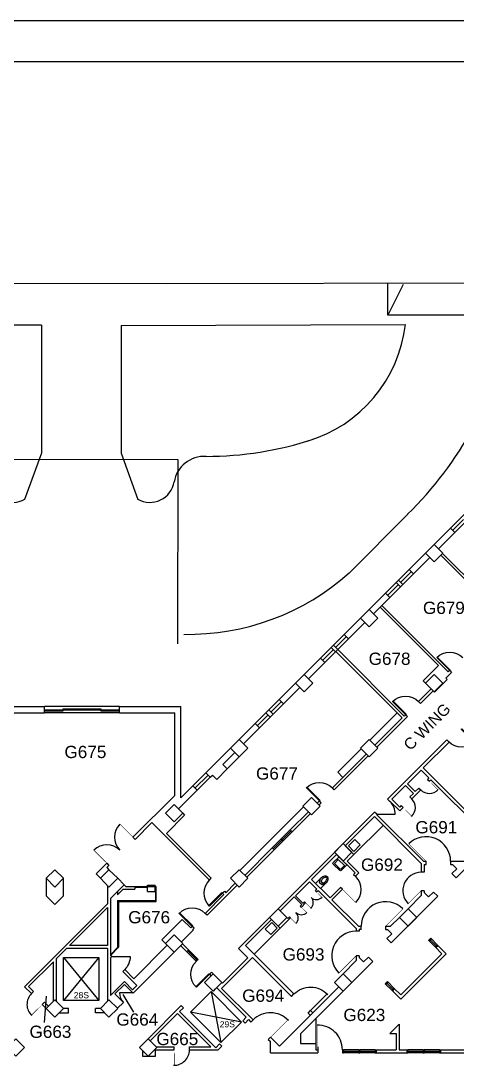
# Model space of a CAD drawing. Header units: inches. Extents: x -3386 to 4701, y -741 to 3764.
# Drawn here: x -1987 to -1133, y 1573 to 3618 of the extents above; entities that cross this region are included whole.
import ezdxf
from ezdxf.enums import TextEntityAlignment as Align

# ---------------------------------------------------------------- set-up
doc = ezdxf.new("R2010")
doc.units = ezdxf.units.IN
doc.header["$LTSCALE"] = 96
doc.header["$MEASUREMENT"] = 0
doc.layers.get('0').update_dxf_attribs({"linetype": 'CONTINUOUS'})
for name, color, linetype in [('A-ANNO-ROOM', 4, 'CONTINUOUS'), ('A-ANNO-TEXT', 4, 'CONTINUOUS'), ('A-COLS', 5, 'CONTINUOUS'), ('A-DOOR', 2, 'CONTINUOUS'), ('A-FLOR-CASE', 3, 'CONTINUOUS'), ('A-FLOR-EVTR', 1, 'CONTINUOUS'), ('A-FLOR-PFIX', 2, 'CONTINUOUS'), ('A-GLAZ', 2, 'CONTINUOUS'), ('A-GLAZ-SILL', 1, 'CONTINUOUS'), ('A-SITE', 8, 'CONTINUOUS'), ('A-WALL-FULL', 6, 'CONTINUOUS')]:
    doc.layers.add(name, color=color, linetype=linetype)
doc.styles.add('ARIAL', font='arial.ttf')

# ---------------------------------------------------------------- blocks, each defined once
blk = doc.blocks.new('90S1')
blk.add_line((-0.5, 0), (-0.5, 1))
blk.add_arc((-0.5, 0), 1, 0, 91.707)
blk = doc.blocks.new('P2477016')
for p, q in [((-3.603083, -23.831759), (-3.603083, -23.831759)), ((-2.504894, -21.068753), (-2.504894, -21.068753))]:
    blk.add_line(p, q)
for points in [[(-6.93083, -16.399601, -0.022673), (-7, -14.875), (-7, 0), (-3.020761, 0), (0, 0), (3.020761, 0), (7, 0), (7, -14.875)], [(-6.937926, -16.211212, -0.074934), (-6.387938, -12.562014, -0.085426), (-4.920528, -9.670474, -0.066386), (-3.550098, -8.264603), (-3.550098, -6.711212), (3.449902, -6.711212), (3.449902, -8.264603, -0.066386), (4.820333, -9.670474, -0.085426), (6.287743, -12.562014, -0.111314), (6.709134, -17.991061)], [(3.991504, -23.722377, -0.562484), (3.158962, -23.529526), (2.424162, -21.300368, -0.238976), (2.492058, -20.853364, 0.08035), (3.421006, -18.976205, 0.074934), (3.837731, -16.211212, 0.074934), (3.421006, -13.446218, 0.085426), (2.414145, -11.462194, 0.066386), (1.597345, -10.624271, 0.330534), (-1.69754, -10.624271, 0.066386), (-2.51434, -11.462194, 0.085426), (-3.521201, -13.446218, 0.074934), (-3.937926, -16.211212, 0.074934), (-3.521201, -18.976205, 0.08035), (-2.592253, -20.853364, -0.238976), (-2.524357, -21.300368), (-3.250575, -23.503493, -0.549653), (-4.069149, -23.710095)], [(0, -25.75, 0.143932), (2.498761, -25.015482, 0.107177), (4.949747, -22.564786, 0.077997), (6.431696, -19.212481, 0.065232), (7, -14.875)], [(-4.023967, -23.748064, 0.06085), (-2.498761, -25.015482, 0.143932), (0, -25.75)], [(-2.976493, -22.67201, 0.063273), (-1.687041, -23.754089, 0.143932), (0, -24.25)], [(0, -24.25, 0.143932), (1.687041, -23.754089, 0.059203), (2.902316, -22.750942)]]:
    blk.add_lwpolyline(points, format="xyb")
for centre, radius, start, end in [((5.443363, -16.211212), 12.38129, 180, 197.141641), ((2.746106, -17.043143), 9.558648, 197.141641, 216.672481), ((1.035634, -18.316811), 7.426057, 216.672481, 226.574161)]:
    blk.add_arc(centre, radius, start, end)
blk = doc.blocks.new('WC')
at = {"layer": 'A-FLOR-PFIX', "rotation": 90}
blk.add_blockref('P2477016', (0, 0), dxfattribs=at)
blk = doc.blocks.new('W-LAV2')
for p, q in [((17, 11), (1, 11)), ((1, 11), (1, -11)), ((5.5, 7.5), (5.5, -7.5)), ((15.5, 8.5), (6.5, 8.5)), ((16.5, -7.5), (16.5, 7.5)), ((19, -9), (19, 9)), ((1, -11), (17, -11)), ((6.5, -8.5), (15.5, -8.5))]:
    blk.add_line(p, q)
for centre, radius, start, end in [((6.5, 7.5), 1, 90, 180), ((15.5, 7.5), 1, 0, 90), ((17, 9), 2, 0, 90), ((6.5, -7.5), 1, 180, 270), ((15.5, -7.5), 1, 270, 0), ((17, -9), 2, 270, 0)]:
    blk.add_arc(centre, radius, start, end)
blk = doc.blocks.new('LAV')
at = {"layer": 'A-FLOR-PFIX', "xscale": -1, "rotation": 45}
blk.add_blockref('W-LAV2', (0.7, 0.7), dxfattribs=at)
blk = doc.blocks.new('PSS-FP01$0$DOOR-E')
at = {"layer": 'A-DOOR'}
blk.add_line((0, 0), (-0.707, 0.707), dxfattribs=at)
blk.add_arc((0, 0), 1, 135, 180, dxfattribs=at)
blk = doc.blocks.new('DOOR')
at = {"layer": 'A-DOOR'}
blk.add_lwpolyline([(-0.042, 0), (0, 0), (0, 1), (-0.042, 1)], close=True, dxfattribs=at)
blk.add_arc((0, 0), 1, 90, 180, dxfattribs=at)

msp = doc.modelspace()

# ---------------------------------------------------------------- linework, layer by layer
at = {"layer": 'A-ANNO-ROOM'}
for p, q in [((-1937.2, 1709.1), (-1940.7, 1657.8)), ((-1787.2, 1712.6), (-1766.4, 1678.4))]:
    msp.add_line(p, q, dxfattribs=at)
at = {"layer": 'A-COLS'}
msp.add_line((-1723.1, 1592.1), (-1723.1, 1604.1), dxfattribs=at)
for points in [[(-1177.7, 2559.4), (-1160.7, 2576.4), (-1177.7, 2593.3), (-1194.6, 2576.4)], [(-1304.9, 2432.1), (-1288, 2449.1), (-1304.9, 2466.1), (-1321.9, 2449.1)], [(-1432.2, 2304.8), (-1415.3, 2321.8), (-1432.2, 2338.8), (-1449.2, 2321.8)], [(-1177.7, 2304.8), (-1160.7, 2321.8), (-1177.7, 2338.8), (-1194.6, 2321.8)], [(-1559.5, 2177.6), (-1542.5, 2194.5), (-1559.5, 2211.5), (-1576.5, 2194.5)], [(-1304.9, 2177.6), (-1288, 2194.5), (-1304.9, 2211.5), (-1321.9, 2194.5)], [(-1417.7, 2064.1), (-1400.8, 2081), (-1417.7, 2098), (-1434.7, 2081)], [(-1686.8, 2050.3), (-1669.8, 2067.2), (-1686.8, 2084.2), (-1703.8, 2067.2)], [(-1372.8, 1990.9), (-1355.9, 2007.9), (-1338.9, 1990.9), (-1355.9, 1973.9)], [(-1920, 1923), (-1937, 1940), (-1920, 1956.9), (-1903, 1940)], [(-1814.1, 1923), (-1797.1, 1940), (-1814.1, 1956.9), (-1831, 1940)], [(-1559.5, 1923), (-1542.5, 1940), (-1559.5, 1956.9), (-1576.5, 1940)], [(-1500.1, 1863.6), (-1483.1, 1880.6), (-1466.2, 1863.6), (-1483.1, 1846.6)], [(-1245.5, 1863.6), (-1228.6, 1880.6), (-1211.6, 1863.6), (-1228.6, 1846.6)], [(-1686.8, 1795.7), (-1669.8, 1812.7), (-1686.8, 1829.7), (-1703.8, 1812.7)], [(-1627.4, 1736.3), (-1610.4, 1753.3), (-1593.4, 1736.3), (-1610.4, 1719.4)], [(-1372.8, 1736.3), (-1355.9, 1753.3), (-1338.9, 1736.3), (-1355.9, 1719.4)], [(-1920, 1668.4), (-1937, 1685.4), (-1920, 1702.4), (-1903, 1685.4)], [(-1814.1, 1668.4), (-1797.1, 1685.4), (-1814.1, 1702.4), (-1831, 1685.4)], [(-1979.4, 1609), (-1996.4, 1626), (-2013.3, 1609), (-1996.4, 1592.1)], [(-1754.7, 1609), (-1737.7, 1626), (-1720.7, 1609), (-1737.7, 1592.1)]]:
    msp.add_lwpolyline(points, close=True, dxfattribs=at)
at = {"layer": 'A-DOOR'}
for p, q in [((-1903.8, 2268), (-1903.8, 2272)), ((-1830.3, 2268), (-1830.3, 2272))]:
    msp.add_line(p, q, dxfattribs=at)
at = {"layer": 'A-DOOR', "const_width": 1}
for points in [[(-1187.1, 2130), (-1170.1, 2113)], [(-1238.5, 2078.5), (-1221.5, 2061.6)], [(-1408, 1913.3), (-1397.4, 1902.7)], [(-1437.6, 1883.7), (-1427, 1873.1)], [(-1944.7, 1693.2), (-1966, 1672)], [(-1685.6, 1603), (-1685.6, 1573)]]:
    msp.add_lwpolyline(points, close=True, dxfattribs=at)
for points in [[(-1792.8, 2046), (-1767.4, 2020.6)], [(-1193.4, 1973.3), (-1227.3, 2007.3)], [(-1843.8, 1995.1), (-1818.3, 1969.7)], [(-1356.6, 1918.1), (-1331.1, 1892.6)], [(-1228.4, 1890.3), (-1203, 1915.8)], [(-1429.2, 1892.1), (-1418.6, 1881.5)], [(-1458.8, 1862.5), (-1448.2, 1851.9)], [(-1272.7, 1846.1), (-1238.7, 1880)], [(-1364.2, 1754.5), (-1330.2, 1788.5)], [(-1498, 1628.9), (-1464.1, 1662.9)], [(-1405.2, 1604.5), (-1405.2, 1652.5)]]:
    msp.add_lwpolyline(points, dxfattribs=at)
at = {"layer": 'A-DOOR'}
for centre, radius, start, end in [((-1187.1, 2130), 24, 225, 316.707), ((-1238.5, 2078.5), 24, 313.293, 45), ((-1767.4, 2020.6), 36, 135, 225), ((-1818.3, 1969.7), 36, 45, 135), ((-1193.4, 1973.3), 48, 0, 135), ((-1356.6, 1918.1), 36, 315, 45), ((-1203, 1915.8), 36, 90, 225), ((-1429.2, 1892.1), 15, 313.293, 45), ((-1408, 1913.3), 15, 225, 316.707), ((-1272.7, 1846.1), 48, 45, 180), ((-1458.8, 1862.5), 15, 313.293, 45), ((-1437.6, 1883.7), 15, 225, 316.707), ((-1330.2, 1788.5), 48, 90, 225), ((-1944.7, 1693.2), 30, 135, 226.707), ((-1498, 1628.9), 48, 43.293, 135), ((-1405.2, 1604.5), 48, 0, 91.707), ((-1686.7, 1604.1), 30, 268.293, 0)]:
    msp.add_arc(centre, radius, start, end, dxfattribs=at)
at = {"layer": 'A-FLOR-CASE'}
for p, q in [((-1250.2, 2263.9), (-1303.7, 2210.3)), ((-1366.4, 2147.6), (-1320.7, 2193.3)), ((-1356.4, 2137.6), (-1366.4, 2147.6)), ((-1557.7, 1955.1), (-1433.2, 2079.6)), ((-1334.6, 1986.6), (-1277.6, 2043.7)), ((-1781.1, 1924), (-1784.4, 1927.2)), ((-1781.1, 1924), (-1763.7, 1924)), ((-1763.7, 1924), (-1738.7, 1924)), ((-1763.7, 1924), (-1763.7, 1918.7)), ((-1763.7, 1923), (-1738.7, 1923)), ((-1738.7, 1926.5), (-1723.7, 1926.5)), ((-1738.7, 1914.5), (-1738.7, 1926.5)), ((-1738.7, 1924), (-1723.7, 1924)), ((-1723.7, 1914.5), (-1723.7, 1926.5)), ((-1723.7, 1924), (-1721.7, 1924)), ((-1723.7, 1923), (-1722.7, 1923)), ((-1722.7, 1923), (-1721.7, 1924)), ((-1722.7, 1896.7), (-1722.7, 1923)), ((-1721.7, 1894.7), (-1721.7, 1924)), ((-1797.6, 1907.5), (-1786.3, 1918.7)), ((-1797.6, 1914), (-1797.6, 1907.5)), ((-1786.3, 1918.7), (-1763.7, 1918.7)), ((-1738.7, 1914.5), (-1723.7, 1914.5)), ((-1797.2, 1896.7), (-1721.7, 1896.7)), ((-1795.2, 1894.7), (-1721.7, 1894.7)), ((-1478.9, 1842.4), (-1529.8, 1791.5)), ((-1811.1, 1790.6), (-1797.2, 1804.4)), ((-1810.1, 1790.1), (-1795.2, 1805)), ((-1409.2, 1666), (-1409.2, 1616.5))]:
    msp.add_line(p, q, dxfattribs=at)
for points in [[(-1797.2, 1896.7), (-1797.2, 1803)], [(-1795.2, 1894.7), (-1795.2, 1805)]]:
    msp.add_lwpolyline(points, dxfattribs=at)
at = {"layer": 'A-FLOR-EVTR'}
for p, q in [((-1903.2, 1701), (-1903.2, 1785)), ((-1903.2, 1785), (-1834.2, 1785)), ((-1834.2, 1785), (-1903.2, 1701)), ((-1903.2, 1785), (-1834.2, 1701)), ((-1834.2, 1785), (-1834.2, 1701)), ((-1614.1, 1718.2), (-1595, 1618.5)), ((-1834.2, 1701), (-1903.2, 1701)), ((-1554.7, 1658.8), (-1654.4, 1677.9))]:
    msp.add_line(p, q, dxfattribs=at)
msp.add_lwpolyline([(-1614.1, 1718.2), (-1554.7, 1658.8), (-1595, 1618.5), (-1654.4, 1677.9), (-1614.1, 1718.2)], dxfattribs=at)
at = {"layer": 'A-FLOR-PFIX'}
for p, q in [((-1345.6, 2003.3), (-1332.9, 2016)), ((-1335, 1992.7), (-1322.3, 2005.4)), ((-1332.9, 2016), (-1322.3, 2005.4)), ((-1345.6, 2003.3), (-1335, 1992.7)), ((-1495.5, 1853.3), (-1508.2, 1840.6)), ((-1484.9, 1842.7), (-1497.6, 1830)), ((-1495.5, 1853.3), (-1484.9, 1842.7)), ((-1508.2, 1840.6), (-1497.6, 1830))]:
    msp.add_line(p, q, dxfattribs=at)
at = {"layer": 'A-GLAZ'}
for p, q in [((-1120.4, 2642.1), (-1141.6, 2620.9)), ((-1222.2, 2540.3), (-1243.4, 2519.1)), ((-1247.7, 2514.8), (-1268.9, 2493.6)), ((-1349.5, 2413), (-1370.7, 2391.8)), ((-1374.9, 2387.6), (-1396.2, 2366.4)), ((-1903.8, 2272), (-1830.3, 2272)), ((-1867, 2272), (-1867, 2270)), ((-1867, 2272), (-1867, 2270)), ((-1830.3, 2272), (-1830.3, 2268)), ((-1476.8, 2285.7), (-1497.3, 2265.2)), ((-1940.5, 2270), (-1793.5, 2270)), ((-1940.5, 2268), (-1903.8, 2268)), ((-1830.3, 2268), (-1793.5, 2268)), ((-1502.9, 2259.6), (-1523.4, 2239.1)), ((-1645.8, 2116.7), (-1620.3, 2142.2)), ((-1457.4, 2032.9), (-1474.3, 2015.9)), ((-1492.7, 1997.6), (-1475.8, 2014.5)), ((-1185, 1819.2), (-1173.7, 1807.9)), ((-1642.9, 1780.9), (-1659.9, 1797.9)), ((-1269.8, 1734.3), (-1258.5, 1723)), ((-1355.2, 1601.5), (-1325.2, 1601.5)), ((-1323.2, 1601.5), (-1293.2, 1601.5)), ((-1229.2, 1601.5), (-1199.2, 1601.5)), ((-1197.2, 1601.5), (-1167.2, 1601.5))]:
    msp.add_line(p, q, dxfattribs=at)
at = {"layer": 'A-GLAZ-SILL'}
for p, q in [((-1099.2, 2671.8), (-1145.8, 2625.2)), ((-1090.7, 2663.3), (-1137.4, 2616.7)), ((-1226.5, 2544.5), (-1273.1, 2497.9)), ((-1218, 2536.1), (-1264.6, 2489.4)), ((-1243.4, 2510.6), (-1251.9, 2519.1)), ((-1239.2, 2514.8), (-1247.7, 2523.3)), ((-1353.7, 2417.3), (-1400.4, 2370.6)), ((-1345.2, 2408.8), (-1391.9, 2362.1)), ((-1374.9, 2396.1), (-1366.5, 2387.6)), ((-1379.2, 2391.8), (-1370.7, 2383.3)), ((-1793.5, 2276), (-1940.5, 2276)), ((-1481, 2290), (-1527.7, 2243.3)), ((-1472.5, 2281.5), (-1519.2, 2234.8)), ((-1793.5, 2264), (-1940.5, 2264)), ((-1498.7, 2255.3), (-1507.2, 2263.8)), ((-1493, 2261), (-1501.5, 2269.5)), ((-1650, 2121), (-1624.6, 2146.4)), ((-1641.5, 2112.5), (-1616.1, 2138)), ((-1459.2, 2034.8), (-1476.2, 2017.8)), ((-1472.5, 2014.1), (-1455.5, 2031.1)), ((-1494.6, 1999.4), (-1477.6, 2016.4)), ((-1473.9, 2012.7), (-1490.9, 1995.7)), ((-1182.9, 1821.3), (-1171.6, 1810)), ((-1187.1, 1817.1), (-1175.8, 1805.8)), ((-1644.8, 1779), (-1661.8, 1796)), ((-1658, 1799.7), (-1641.1, 1782.7)), ((-1272, 1732.2), (-1260.6, 1720.9)), ((-1267.7, 1736.5), (-1256.4, 1725.2)), ((-1325.2, 1604.5), (-1355.2, 1604.5)), ((-1325.2, 1598.5), (-1355.2, 1598.5)), ((-1293.2, 1604.5), (-1323.2, 1604.5)), ((-1293.2, 1598.5), (-1323.2, 1598.5)), ((-1199.2, 1604.5), (-1229.2, 1604.5)), ((-1199.2, 1598.5), (-1229.2, 1598.5)), ((-1167.2, 1604.5), (-1197.2, 1604.5)), ((-1167.2, 1598.5), (-1197.2, 1598.5))]:
    msp.add_line(p, q, dxfattribs=at)
at = {"layer": 'A-SITE'}
for p, q in [((1751.2, 3617.9), (-3372.6, 3617.9)), ((4519.3, 3537.9), (-3372.6, 3537.9)), ((-1701.8, 3103.4), (-3372.6, 3105.8)), ((121.3, 3106.9), (-1701.8, 3103.4)), ((-1268.3, 3042.3), (-1268.3, 3104.2)), ((-1238.3, 3102.3), (-1268.3, 3042.3)), ((-962.3, 3042.3), (-1268.3, 3042.3)), ((-1946.3, 3022.5), (-2502.6, 3024)), ((-1946.3, 3022.5), (-1946.3, 2771.7)), ((-1790.3, 3022), (-1234.1, 3024)), ((-1790.3, 3022), (-1790.3, 2771.7)), ((-1946.3, 2771.7), (-1979.2, 2681.5)), ((-1790.3, 2771.7), (-1757.5, 2681.5)), ((-1679, 2758.8), (-2076.2, 2759.4)), ((-1679.6, 2398.8), (-1679, 2758.8)), ((-1229.5, 2652.6), (-1344.3, 2537.4))]:
    msp.add_line(p, q, dxfattribs=at)
for centre, radius, start, end in [((-1502.3, 3054.7), 270, 286.3504, 353.4787), ((-1728.1, 3163.7), 714, 314.2872, 348.5268), ((-1624.4, 3437.7), 672, 270, 288.2146), ((-1627.5, 2705.7), 60, 86.5602, 170.8553), ((-2002.7, 2723.7), 48, 189.0323, 299.6513), ((-1733.9, 2723.7), 48, 240.3487, 350.9677), ((-1659.6, 2891.4), 474, 269.0165, 311.7314)]:
    msp.add_arc(centre, radius, start, end, dxfattribs=at)
at = {"layer": 'A-WALL-FULL'}
for p, q in [((-1226.5, 2544.5), (-1145.8, 2625.2)), ((-1137.4, 2616.7), (-1145.8, 2625.2)), ((-1169.2, 2584.9), (-1137.4, 2616.7)), ((-1218, 2536.1), (-1186.1, 2567.9)), ((-1061.4, 2468.6), (-1164.9, 2572.1)), ((-1057.7, 2472.3), (-1161.2, 2575.8)), ((-1218, 2536.1), (-1226.5, 2544.5)), ((-1218, 2536.1), (-1226.5, 2544.5)), ((-1353.7, 2417.3), (-1273.1, 2497.9)), ((-1264.6, 2489.4), (-1273.1, 2497.9)), ((-1296.5, 2457.6), (-1264.6, 2489.4)), ((-1169.4, 2356.2), (-1283.6, 2470.4)), ((-1280.2, 2473.8), (-1150.2, 2343.8)), ((-1345.2, 2408.8), (-1313.4, 2440.6)), ((-1345.2, 2408.8), (-1353.7, 2417.3)), ((-1345.2, 2408.8), (-1353.7, 2417.3)), ((-1240.2, 2253.8), (-1370.2, 2383.9)), ((-1236.4, 2257.5), (-1366.5, 2387.6)), ((-1481, 2290), (-1400.4, 2370.6)), ((-1423.7, 2330.3), (-1391.9, 2362.1)), ((-1391.9, 2362.1), (-1400.4, 2370.6)), ((-1199.2, 2326.4), (-1169.4, 2356.2)), ((-1143.6, 2342.9), (-1154.8, 2331.8)), ((-1154.8, 2331.8), (-1151.9, 2328.9)), ((-1147.3, 2346.6), (-1150.2, 2343.8)), ((-1147.3, 2346.6), (-1143.6, 2342.9)), ((-1472.5, 2281.5), (-1440.7, 2313.3)), ((-1199.2, 2326.4), (-1194.6, 2321.8)), ((-1151.9, 2328.9), (-1176.8, 2304)), ((-1183.4, 2310.6), (-1208.2, 2285.8)), ((-1179.7, 2306.9), (-1204.4, 2282.1)), ((-1177.7, 2304.8), (-1176.8, 2304)), ((-2060.5, 2276), (-1940.5, 2276)), ((-1940.5, 2264), (-1940.5, 2276)), ((-1793.5, 2276), (-1673.5, 2276)), ((-1793.5, 2264), (-1793.5, 2276)), ((-1673.5, 2097.5), (-1673.5, 2276)), ((-1472.5, 2281.5), (-1481, 2290)), ((-1472.5, 2281.5), (-1481, 2290)), ((-1204.4, 2282.1), (-1208.2, 2285.8)), ((-2048.5, 2264), (-1940.5, 2264)), ((-1793.5, 2264), (-1685.5, 2264)), ((-1685.5, 2102.4), (-1685.5, 2264)), ((-1240.2, 2253.8), (-1293.7, 2200.3)), ((-1229.9, 2256.7), (-1290, 2196.6)), ((-1233.6, 2260.4), (-1236.4, 2257.5)), ((-1233.6, 2260.4), (-1236.4, 2257.5)), ((-1233.6, 2260.4), (-1236.4, 2257.5)), ((-1233.6, 2260.4), (-1229.9, 2256.7)), ((-1624.6, 2146.4), (-1527.7, 2243.3)), ((-1551, 2203), (-1519.2, 2234.8)), ((-1519.2, 2234.8), (-1527.7, 2243.3)), ((-1152.8, 2210.9), (-1268.7, 2095)), ((-1148.5, 2206.7), (-1152.8, 2210.9)), ((-1148.5, 2206.7), (-1199.1, 2156.1)), ((-1591.3, 2162.7), (-1568, 2186)), ((-1559.5, 2177.6), (-1582.8, 2154.2)), ((-1310.7, 2183.3), (-1376.9, 2117.1)), ((-1307, 2179.6), (-1373.2, 2113.4)), ((-1582.8, 2154.2), (-1603.3, 2133.7)), ((-1582.8, 2154.2), (-1591.3, 2162.7)), ((-1203.3, 2151.9), (-1230, 2125.2)), ((-1187.9, 2136.5), (-1203.3, 2151.9)), ((-1067.6, 2024.6), (-1199.1, 2156.1)), ((-1616.1, 2138), (-1624.6, 2146.4)), ((-1616.1, 2138), (-1611.8, 2142.2)), ((-1603.3, 2133.7), (-1611.8, 2142.2)), ((-1187.9, 2136.5), (-1190.8, 2133.7)), ((-1190.8, 2133.7), (-1187.1, 2130)), ((-1184.2, 2132.8), (-1187.1, 2130)), ((-1071.8, 2020.4), (-1184.2, 2132.8)), ((-1678.3, 2075.7), (-1641.5, 2112.5)), ((-1673.5, 2097.5), (-1650, 2121)), ((-1641.5, 2112.5), (-1650, 2121)), ((-1373.2, 2113.4), (-1376.9, 2117.1)), ((-1233.7, 2121.5), (-1260.4, 2094.8)), ((-1218.4, 2106.1), (-1233.7, 2121.5)), ((-1214.6, 2109.8), (-1230, 2125.2)), ((-1204, 2113), (-1221.5, 2095.5)), ((-1207.7, 2116.7), (-1214.6, 2109.8)), ((-1207.7, 2116.7), (-1204, 2113)), ((-1767.4, 2020.6), (-1685.5, 2102.4)), ((-1402.3, 2091.6), (-1406.9, 2087.1)), ((-1403.1, 2083.4), (-1398.6, 2087.9)), ((-1398.6, 2087.9), (-1402.3, 2091.6)), ((-1268.7, 2095), (-1263.8, 2090)), ((-1264.1, 2091.1), (-1264.5, 2090.7)), ((-1245, 2072), (-1264.1, 2091.1)), ((-1245, 2079.4), (-1260.4, 2094.8)), ((-1218.4, 2106.1), (-1225.2, 2099.2)), ((-1225.2, 2099.2), (-1221.5, 2095.5)), ((-1686.8, 2050.3), (-1669.8, 2067.2)), ((-1669.8, 2067.2), (-1666, 2063.4)), ((-1423.8, 2070.2), (-1459.2, 2034.8)), ((-1420.1, 2066.5), (-1455.5, 2031.1)), ((-1294.2, 2069.5), (-1437.6, 1926.1)), ((-1289.9, 2065.3), (-1294.2, 2069.5)), ((-1242.2, 2082.2), (-1245, 2079.4)), ((-1238.5, 2078.5), (-1245, 2072)), ((-1242.2, 2082.2), (-1238.5, 2078.5)), ((-1763.1, 2016.3), (-1730.3, 2049.2)), ((-1730.3, 2049.2), (-1617.5, 1936.4)), ((-1701.5, 2027.9), (-1666, 2063.4)), ((-1294.5, 2060.7), (-1351.6, 2003.6)), ((-1203, 1969.1), (-1294.5, 2060.7)), ((-1289.9, 2065.3), (-1290.3, 2064.9)), ((-1198.7, 1973.3), (-1290.3, 2064.9)), ((-1613.8, 1940.1), (-1701.5, 2027.9)), ((-1459.2, 2034.8), (-1455.5, 2031.1)), ((-1763.1, 2016.3), (-1767.4, 2020.6)), ((-1476.2, 2017.8), (-1477.6, 2016.4)), ((-1477.6, 2016.4), (-1473.9, 2012.7)), ((-1472.5, 2014.1), (-1476.2, 2017.8)), ((-1473.9, 2012.7), (-1472.5, 2014.1)), ((-1134.4, 1940.8), (-1052.5, 2022.7)), ((-1494.6, 1999.4), (-1548.3, 1945.7)), ((-1490.9, 1995.7), (-1544.6, 1942)), ((-1494.6, 1999.4), (-1490.9, 1995.7)), ((-1368.6, 1986.6), (-1417.6, 1937.6)), ((-1368.6, 1986.6), (-1332.5, 1950.6)), ((-1351.6, 2003.6), (-1334.6, 1986.6)), ((-1334.6, 1986.6), (-1347.9, 1973.4)), ((-1839.5, 1948.5), (-1818.3, 1969.7)), ((-1818.3, 1969.7), (-1814.1, 1965.4)), ((-1818.3, 1961.2), (-1814.1, 1965.4)), ((-1347.9, 1973.4), (-1325.1, 1950.6)), ((-1203, 1969.1), (-1203, 1951.8)), ((-1198.7, 1973.3), (-1193.4, 1973.3)), ((-1197, 1967.3), (-1193.4, 1967.3)), ((-1197, 1967.3), (-1197, 1951.8)), ((-1193.4, 1967.3), (-1193.4, 1973.3)), ((-1145.4, 1973.3), (-1118.8, 1973.3)), ((-1145.4, 1973.3), (-1145.4, 1967.3)), ((-1145.4, 1967.3), (-1141.8, 1967.3)), ((-1133.3, 1958.9), (-1141.8, 1967.3)), ((-1831, 1940), (-1839.5, 1948.5)), ((-1818.3, 1961.2), (-1814.1, 1956.9)), ((-1332.5, 1950.6), (-1335.3, 1947.7)), ((-1335.3, 1947.7), (-1331.6, 1944)), ((-1325.1, 1950.6), (-1331.6, 1944)), ((-1197, 1951.8), (-1203, 1951.8)), ((-1142.9, 1949.3), (-1133.3, 1958.9)), ((-1142.9, 1949.3), (-1134.4, 1940.8)), ((-1937, 1940), (-1937, 1906)), ((-1903, 1906), (-1903, 1940)), ((-1817.1, 1926), (-1817.1, 1890.2)), ((-1811.1, 1900.5), (-1784.4, 1927.2)), ((-1797.1, 1940), (-1784.4, 1927.2)), ((-1563.2, 1926.7), (-1622.2, 1867.7)), ((-1617.5, 1936.4), (-1613.8, 1940.1)), ((-1585.5, 1911.9), (-1566.9, 1930.4)), ((-1437.6, 1926.1), (-1560.9, 1802.8)), ((-1421.8, 1933.4), (-1449.3, 1905.9)), ((-1407, 1918.6), (-1421.8, 1933.4)), ((-1381.5, 1901.6), (-1417.6, 1937.6)), ((-1937, 1906), (-1920, 1889.1)), ((-1920, 1889.1), (-1903, 1906)), ((-1625.9, 1871.4), (-1589.2, 1908.2)), ((-1592, 1911), (-1588.3, 1914.7)), ((-1592, 1911), (-1589.2, 1908.2)), ((-1588.3, 1914.7), (-1585.5, 1911.9)), ((-1451.4, 1903.8), (-1478.9, 1876.3)), ((-1436.6, 1889), (-1451.4, 1903.8)), ((-1434.4, 1891.1), (-1449.3, 1905.9)), ((-1410.1, 1915.4), (-1407, 1918.6)), ((-1410.1, 1915.4), (-1408, 1913.3)), ((-1408, 1913.3), (-1404.9, 1916.4)), ((-1330.2, 1841.8), (-1404.9, 1916.4)), ((-1360.8, 1922.3), (-1381.5, 1901.6)), ((-1357.1, 1918.6), (-1377.8, 1897.9)), ((-1357.1, 1918.6), (-1360.8, 1922.3)), ((-1261.7, 1813.5), (-1170.4, 1904.8)), ((-1228.6, 1880.6), (-1203, 1906.2)), ((-1203, 1915.8), (-1203, 1906.2)), ((-1197, 1915.8), (-1203, 1915.8)), ((-1197, 1915.8), (-1197, 1912.2)), ((-1188.5, 1903.7), (-1197, 1912.2)), ((-1188.5, 1903.7), (-1178.9, 1913.2)), ((-1178.9, 1913.2), (-1170.4, 1904.8)), ((-1979.4, 1727.8), (-1817.1, 1890.2)), ((-1891.1, 1808.8), (-1817.1, 1882.8)), ((-1817.1, 1882.8), (-1817.1, 1808.8)), ((-1811.1, 1900.5), (-1811.1, 1789.2)), ((-1439.7, 1885.8), (-1436.6, 1889)), ((-1439.7, 1885.8), (-1437.6, 1883.7)), ((-1437.6, 1883.7), (-1429.2, 1892.1)), ((-1434.4, 1891.1), (-1431.3, 1894.2)), ((-1431.3, 1894.2), (-1429.2, 1892.1)), ((-1326, 1846.1), (-1377.8, 1897.9)), ((-1622.2, 1867.7), (-1625.9, 1871.4)), ((-1478.9, 1876.3), (-1464, 1861.5)), ((-1478.9, 1842.4), (-1458.8, 1862.5)), ((-1464, 1861.5), (-1460.9, 1864.6)), ((-1460.9, 1864.6), (-1458.8, 1862.5)), ((-1263.1, 1846.1), (-1245.5, 1863.6)), ((-1710.7, 1819.7), (-1670.7, 1859.7)), ((-1670.7, 1859.7), (-1654.2, 1843.2)), ((-1651.4, 1846), (-1654.2, 1843.2)), ((-1647.6, 1842.3), (-1651.4, 1846)), ((-1650.5, 1839.5), (-1647.6, 1842.3)), ((-1495.9, 1859.4), (-1546.8, 1808.4)), ((-1495.9, 1859.4), (-1478.9, 1842.4)), ((-1330.2, 1841.8), (-1330.2, 1836.5)), ((-1326, 1846.1), (-1320.7, 1846.1)), ((-1320.7, 1840.1), (-1320.7, 1846.1)), ((-1320.7, 1840.1), (-1320.7, 1846.1)), ((-1272.7, 1846.1), (-1272.7, 1840.1)), ((-1272.7, 1846.1), (-1263.1, 1846.1)), ((-1649.5, 1838.5), (-1672.5, 1815.4)), ((-1650.5, 1839.5), (-1649.5, 1838.5)), ((-1324.2, 1836.5), (-1330.2, 1836.5)), ((-1324.2, 1840.3), (-1324.2, 1836.5)), ((-1324.2, 1840.3), (-1320.7, 1840.3)), ((-1272.7, 1840.1), (-1269.1, 1840.1)), ((-1270.1, 1822), (-1260.6, 1831.6)), ((-1270.1, 1822), (-1261.7, 1813.5)), ((-1260.6, 1831.6), (-1269.1, 1840.1)), ((-1188.5, 1818.5), (-1184.3, 1822.7)), ((-1187.1, 1817.1), (-1182.9, 1821.3)), ((-1182.9, 1821.3), (-1184.3, 1822.7)), ((-1917, 1782.8), (-1897.1, 1802.8)), ((-1817.1, 1802.8), (-1897.1, 1802.8)), ((-1817.1, 1808.8), (-1891.1, 1808.8)), ((-1817.1, 1802.8), (-1817.1, 1699.4)), ((-1765.5, 1743.6), (-1700, 1809)), ((-1703.8, 1812.7), (-1710.7, 1819.7)), ((-1661.8, 1796), (-1674.1, 1808.4)), ((-1658, 1799.7), (-1670.4, 1812.1)), ((-1560.9, 1802.8), (-1542.5, 1784.4)), ((-1452, 1713.7), (-1546.8, 1808.4)), ((-1187.1, 1817.1), (-1188.5, 1818.5)), ((-1175.8, 1805.8), (-1171.6, 1810)), ((-1162.4, 1792.3), (-1175.8, 1805.8)), ((-1174.4, 1804.4), (-1170.1, 1808.6)), ((-1153.9, 1792.3), (-1171.6, 1810)), ((-1917, 1699.4), (-1917, 1782.8)), ((-1808.8, 1786.9), (-1811.1, 1789.2)), ((-1808.8, 1786.9), (-1811.1, 1784.6)), ((-1811.1, 1784.6), (-1811.1, 1711)), ((-1686.8, 1795.7), (-1767, 1715.5)), ((-1658, 1799.7), (-1661.8, 1796)), ((-1593.8, 1724.7), (-1533.3, 1785.1)), ((-1592, 1734.9), (-1542.5, 1784.4)), ((-1533.3, 1785.1), (-1456.9, 1708.8)), ((-1324.2, 1788.5), (-1330.2, 1788.5)), ((-1330.2, 1788.5), (-1330.2, 1778.9)), ((-1324.2, 1788.5), (-1324.2, 1784.9)), ((-1315.8, 1776.4), (-1324.2, 1784.9)), ((-1315.8, 1776.4), (-1306.2, 1786)), ((-1306.2, 1786), (-1297.7, 1777.5)), ((-1243, 1703.2), (-1153.9, 1792.3)), ((-1243, 1711.7), (-1162.4, 1792.3)), ((-1971.4, 1728.4), (-1923, 1776.8)), ((-1923, 1699.4), (-1923, 1776.8)), ((-1787, 1757.7), (-1783.3, 1761.4)), ((-1783.3, 1761.4), (-1765.5, 1743.6)), ((-1439.2, 1636), (-1297.7, 1777.5)), ((-1355.9, 1753.3), (-1330.2, 1778.9)), ((-1787, 1757.7), (-1759.6, 1730.3)), ((-1617.7, 1752.3), (-1613.6, 1756.5)), ((-1617.7, 1752.3), (-1614.6, 1749.2)), ((-1613.6, 1756.5), (-1610.4, 1753.3)), ((-1979.4, 1727.8), (-1966, 1714.4)), ((-1971.4, 1728.4), (-1961.7, 1718.6)), ((-1966, 1714.4), (-1961.7, 1718.6)), ((-1784, 1738.1), (-1811.1, 1711)), ((-1784, 1732.4), (-1802.6, 1713.9)), ((-1767.9, 1722), (-1784, 1738.1)), ((-1767, 1715.5), (-1784, 1732.4)), ((-1759.6, 1730.3), (-1767.9, 1722)), ((-1606.2, 1723.6), (-1610.4, 1719.4)), ((-1603.7, 1726.1), (-1545.5, 1668)), ((-1593.8, 1724.7), (-1532, 1662.9)), ((-1593.4, 1736.3), (-1592, 1734.9)), ((-1480.6, 1611.5), (-1364.3, 1727.8)), ((-1273.4, 1733.6), (-1269.1, 1737.9)), ((-1272, 1732.2), (-1273.4, 1733.6)), ((-1272, 1732.2), (-1267.7, 1736.5)), ((-1267.7, 1736.5), (-1269.1, 1737.9)), ((-1260.6, 1720.9), (-1256.4, 1725.2)), ((-1243, 1703.2), (-1260.6, 1720.9)), ((-1259.2, 1719.5), (-1255, 1723.7)), ((-1243, 1711.7), (-1256.4, 1725.2)), ((-1937, 1685.4), (-1923, 1699.4)), ((-1785.9, 1697.2), (-1802.6, 1713.9)), ((-1456.9, 1708.8), (-1452, 1713.7)), ((-1944.7, 1693.2), (-1940.5, 1697.4)), ((-1944.7, 1693.2), (-1937, 1685.4)), ((-1940.5, 1697.4), (-1932.7, 1689.7)), ((-1893.5, 1685.4), (-1903, 1685.4)), ((-1893.5, 1676.9), (-1893.5, 1685.4)), ((-1831, 1685.4), (-1840.5, 1685.4)), ((-1840.5, 1676.9), (-1840.5, 1685.4)), ((-1797.4, 1685.7), (-1785.9, 1697.2)), ((-1672.6, 1691.1), (-1737.7, 1626)), ((-1668.4, 1686.8), (-1675.8, 1679.4)), ((-1675.8, 1679.4), (-1604.9, 1608.5)), ((-1668.4, 1686.8), (-1672.6, 1691.1)), ((-1424.4, 1676.2), (-1419.5, 1681.2)), ((-1415.3, 1676.9), (-1419.5, 1681.2)), ((-1911.5, 1676.9), (-1893.5, 1676.9)), ((-1822.5, 1676.9), (-1840.5, 1676.9)), ((-1680.1, 1675.2), (-1733.4, 1621.8)), ((-1680.1, 1675.2), (-1615, 1610.1)), ((-1552.3, 1661.2), (-1545.5, 1668)), ((-1552.3, 1661.2), (-1547.8, 1656.8)), ((-1547.8, 1656.8), (-1541.1, 1663.5)), ((-1541.1, 1663.5), (-1536.2, 1658.6)), ((-1536.2, 1658.6), (-1532, 1662.9)), ((-1424.4, 1676.2), (-1420.2, 1672)), ((-1246.2, 1654.5), (-1264.2, 1636.5)), ((-1264.2, 1636.5), (-1252.2, 1636.5)), ((-1252.2, 1636.5), (-1252.2, 1604.5)), ((-1246.2, 1654.5), (-1246.2, 1604.5)), ((-1733.4, 1621.8), (-1737.7, 1626)), ((-1604.9, 1608.5), (-1597.5, 1616)), ((-1597.5, 1616), (-1593.1, 1611.6)), ((-1502.3, 1624.7), (-1498, 1628.9)), ((-1502.3, 1624.7), (-1498.1, 1620.5)), ((-1498.1, 1598.5), (-1498.1, 1620.5)), ((-1498, 1628.9), (-1480.6, 1611.5)), ((-1439.2, 1636), (-1439.2, 1616.5)), ((-1439.2, 1616.5), (-1409.2, 1616.5)), ((-1409.2, 1616.5), (-1409.2, 1604.5)), ((-1748.8, 1603.1), (-1748.8, 1592.1)), ((-1723.1, 1604.1), (-1686.7, 1604.1)), ((-1721.8, 1610.1), (-1686.7, 1610.1)), ((-1686.7, 1604.1), (-1686.7, 1610.1)), ((-1656.7, 1610.1), (-1615, 1610.1)), ((-1656.7, 1604.1), (-1656.7, 1610.1)), ((-1656.7, 1604.1), (-1600.5, 1604.1)), ((-1600.5, 1604.1), (-1593.1, 1611.6)), ((-1498.1, 1598.5), (-1405.2, 1598.5)), ((-1409.2, 1604.5), (-1405.2, 1604.5)), ((-1405.2, 1610.5), (-1405.2, 1598.5)), ((-1357.2, 1604.5), (-1357.2, 1598.5)), ((-1357.2, 1604.5), (-1355.2, 1604.5)), ((-1357.2, 1598.5), (-1355.2, 1598.5)), ((-1355.2, 1604.5), (-1355.2, 1598.5)), ((-1325.2, 1604.5), (-1325.2, 1598.5)), ((-1325.2, 1604.5), (-1323.2, 1604.5)), ((-1325.2, 1598.5), (-1323.2, 1598.5)), ((-1323.2, 1604.5), (-1323.2, 1598.5)), ((-1293.2, 1604.5), (-1293.2, 1598.5)), ((-1293.2, 1604.5), (-1252.2, 1604.5)), ((-1293.2, 1598.5), (-1229.2, 1598.5)), ((-1291.2, 1604.5), (-1291.2, 1598.5)), ((-1246.2, 1604.5), (-1229.2, 1604.5)), ((-1231.2, 1604.5), (-1231.2, 1598.5)), ((-1229.2, 1604.5), (-1229.2, 1598.5)), ((-1199.2, 1604.5), (-1197.2, 1604.5)), ((-1199.2, 1604.5), (-1199.2, 1598.5)), ((-1199.2, 1598.5), (-1197.2, 1598.5)), ((-1197.2, 1604.5), (-1197.2, 1598.5)), ((-1167.2, 1604.5), (-1167.2, 1598.5)), ((-1167.2, 1604.5), (-990.2, 1604.5)), ((-1167.2, 1598.5), (-975.2, 1598.5)), ((-1165.2, 1604.5), (-1165.2, 1598.5)), ((-1748.8, 1592.1), (-1723.1, 1592.1))]:
    msp.add_line(p, q, dxfattribs=at)
msp.add_lwpolyline([(-1641.1, 1782.7), (-1639.7, 1781.3), (-1643.4, 1777.6), (-1644.8, 1779)], close=True, dxfattribs=at)

# ---------------------------------------------------------------- block references
at = {"layer": 'A-DOOR'}
for name, p, xscale, yscale, zscale, rotation in [('DOOR', (-1147.3, 2346.6), -35.99999999999997, 35.99999999999997, 36, 44.99999999999536), ('DOOR', (-1233.6, 2260.4), -35.99999999999997, 35.99999999999997, 36, 44.99999999999536), ('DOOR', (-1123.8, 2232.8), -36.00000000000013, 36, 36, 224.9999999999992), ('DOOR', (-1402.3, 2091.6), -35.99999999999997, 35.99999999999997, 36, 44.99999999999536), ('PSS-FP01$0$DOOR-E', (-1289.9, 2065.3), 35.99999999999997, 35.99999999999997, 35.99999999999997, 224.9999999999954), ('DOOR', (-1592, 1911), -35.99999999999997, 35.99999999999997, 36, 134.9999999999954), ('DOOR', (-1651.4, 1846), -35.99999999999997, 35.99999999999997, 36, 44.99999999999536), ('PSS-FP01$0$DOOR-E', (-1808.8, 1786.9), -35.99999999999997, 35.99999999999997, 36, 314.9999999999954), ('DOOR', (-1617.7, 1752.3), -35.99999999999997, 35.99999999999997, 36, 134.9999999999954), ('90S1', (-1435.8, 1697.4), -46.00000000000001, 46.00000000000001, 46, 314.9999999999999), ('PSS-FP01$0$DOOR-E', (-1767.3, 1715.7), 26.24794327623303, 26.24794327623303, 26.24794327623303, 44.99999999999509)]:
    msp.add_blockref(name, p, dxfattribs=dict(at, xscale=xscale, yscale=yscale, zscale=zscale, rotation=rotation))
at = {"layer": 'A-FLOR-PFIX'}
msp.add_blockref('LAV', (-1356.1, 1974.2), dxfattribs=at)
at = {"layer": 'A-FLOR-PFIX', "rotation": 45.00000000000001}
msp.add_blockref('WC', (-1404.9, 1924.9), dxfattribs=at)

# ---------------------------------------------------------------- texts
at = {"layer": 'A-ANNO-ROOM', "style": 'ARIAL'}
for s, p in [('G679', (-1158.6, 2457.3)), ('G678', (-1264.9, 2357.7)), ('G675', (-1860.3, 2175.3)), ('G677', (-1485.3, 2133.2)), ('G691', (-1173.4, 2028)), ('G692', (-1279.9, 1954.7)), ('G676', (-1735.5, 1851.9)), ('G693', (-1433.3, 1779.1)), ('G694', (-1512.4, 1698.4)), ('G623', (-1314.3, 1660.7)), ('G664', (-1758.7, 1651.7)), ('G663', (-1928.7, 1627.7)), ('G665', (-1680.4, 1613.6))]:
    msp.add_text(s, height=24, dxfattribs=at).set_placement(p, align=Align.CENTER)
at = {"layer": 'A-ANNO-TEXT', "style": 'ARIAL'}
msp.add_text('C WING', height=22, rotation=45, dxfattribs=at).set_placement((-1183.9, 2228.9), align=Align.CENTER)
at = {"layer": 'A-ANNO-TEXT', "char_height": 12, "width": 38.515, "attachment_point": 5, "style": 'ARIAL'}
for s, insert in [('28S', (-1868.1, 1711.3)), ('29S', (-1582.5, 1654.3))]:
    msp.add_mtext(s, dxfattribs=dict(at, insert=insert))

doc.saveas('drawing.dxf')
